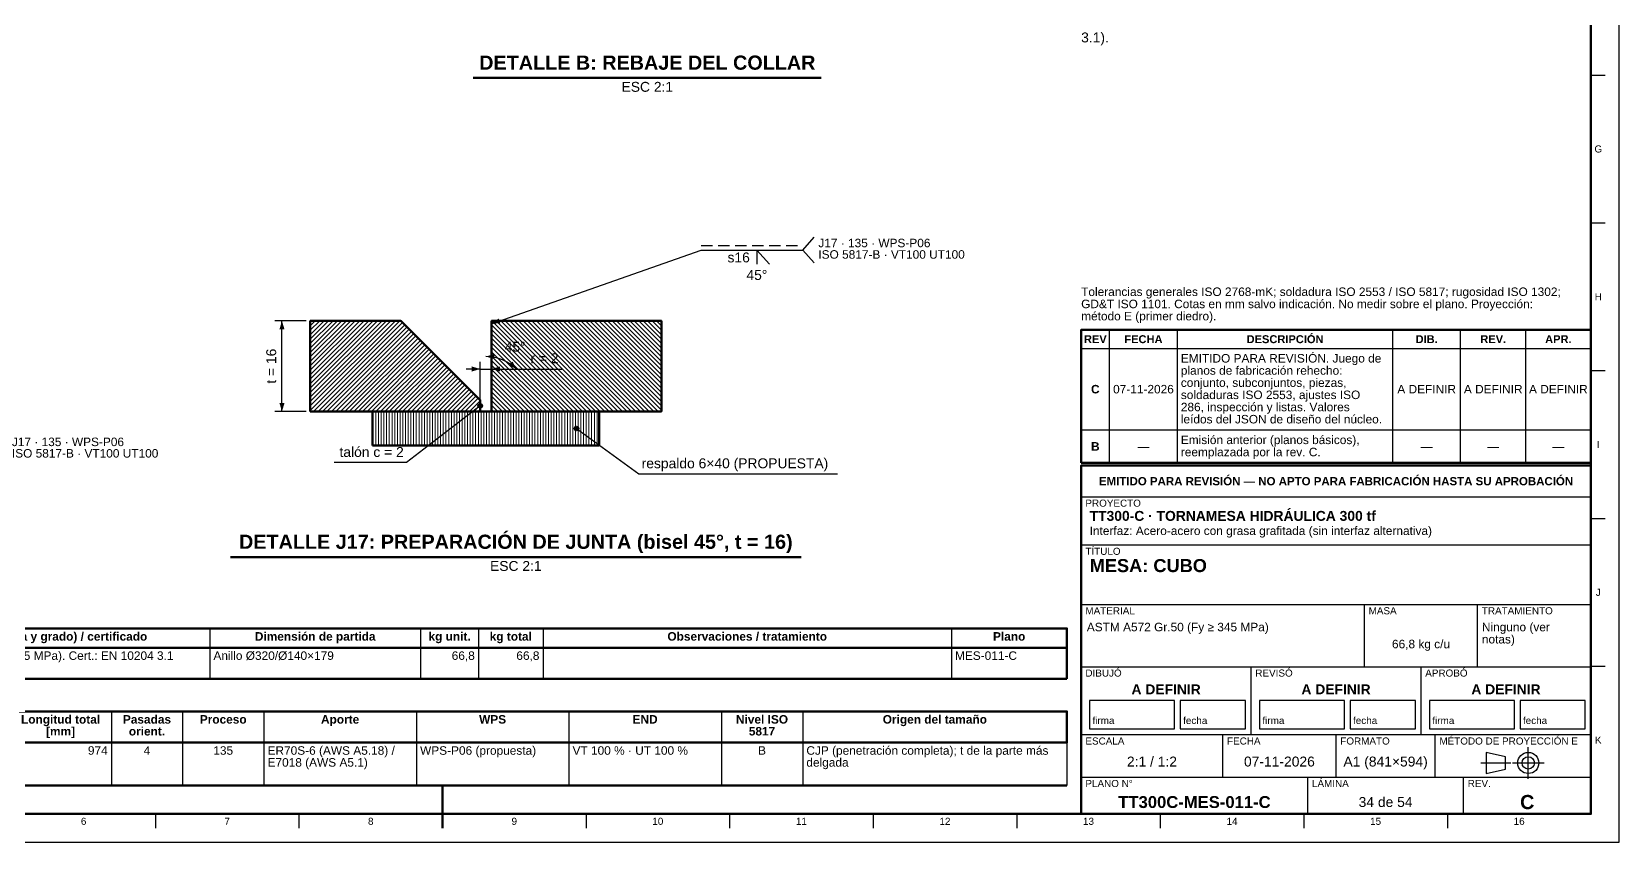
# Model space of a CAD drawing. Header units: millimetres. Extents: x 0 to 841, y 0 to 594.
# Drawn here: x 280 to 841, y 0 to 286 of the extents above; entities that cross this region are included whole.
import ezdxf
from ezdxf.enums import TextEntityAlignment as Align

# ---------------------------------------------------------------- set-up
doc = ezdxf.new("R2010")
doc.units = ezdxf.units.MM
doc.linetypes.add('EJE', pattern=[31, 20, -4, 3, -4])
doc.linetypes.add('OCULTO', pattern=[6, 4, -2])
for name, color, linetype, lineweight in [('ACH', 7, 'CONTINUOUS', 13), ('COTA', 7, 'CONTINUOUS', 25), ('EJE', 7, 'EJE', 25), ('FINA', 7, 'CONTINUOUS', 25), ('MARCO', 7, 'CONTINUOUS', 70), ('OCU', 7, 'OCULTO', 25), ('TXT', 7, 'CONTINUOUS', 25), ('VIS', 7, 'CONTINUOUS', 50)]:
    doc.layers.add(name, color=color, linetype=linetype, lineweight=lineweight)
doc.styles.add('STD', font='LiberationSans-Regular.ttf')
doc.styles.add('STDB', font='LiberationSans-Bold.ttf')

msp = doc.modelspace()

# ---------------------------------------------------------------- hatches: boundary and pattern name
at = {"layer": 'ACH'}
h = msp.add_hatch(dxfattribs=at)
h.set_pattern_fill('ANSI31', scale=0.35)
h.paths.add_polyline_path([(378.81, 152.12), (438.81, 152.12), (438.81, 156.12), (410.81, 184.12), (378.81, 184.12)])
h = msp.add_hatch(dxfattribs=at)
h.set_pattern_fill('ANSI31', scale=0.35, angle=90)
h.paths.add_polyline_path([(442.81, 152.12), (502.81, 152.12), (502.81, 184.12), (442.81, 184.12)])
h = msp.add_hatch(dxfattribs=at)
h.set_pattern_fill('ANSI31', scale=0.3, angle=45)
h.paths.add_polyline_path([(400.81, 140.12), (480.81, 140.12), (480.81, 152.12), (400.81, 152.12)])
h = msp.add_hatch(color=7, dxfattribs=at)
h.dxf.hatch_style = 1
h.paths.add_polyline_path([(439.61, 154.12), (439.37, 154.68), (438.81, 154.92), (438.24, 154.68), (438.01, 154.12), (438.24, 153.55), (438.81, 153.32), (439.37, 153.55)])
h = msp.add_hatch(color=7, dxfattribs=at)
h.dxf.hatch_style = 1
h.paths.add_polyline_path([(473.61, 146.12), (473.37, 146.68), (472.81, 146.92), (472.24, 146.68), (472.01, 146.12), (472.24, 145.55), (472.81, 145.32), (473.37, 145.55)])

# ---------------------------------------------------------------- linework, layer by layer
at = {"layer": 'COTA'}
for p, q in [((552.7, 209.12), (556.7, 213.62)), ((442.81, 183.12), (516.81, 209.12)), ((516.81, 209.12), (552.7, 209.12)), ((536.51, 209.12), (541.01, 204.12)), ((552.7, 209.12), (556.7, 204.62)), ((377.31, 184.12), (366.31, 184.12)), ((368.81, 152.12), (368.81, 184.12)), ((438.81, 155.62), (438.81, 169.62)), ((442.81, 155.62), (442.81, 169.62)), ((438.81, 167.12), (433.81, 167.12)), ((438.81, 167.12), (442.81, 167.12)), ((442.81, 167.12), (447.81, 167.12)), ((442.81, 167.12), (467.63, 167.12)), ((377.31, 152.12), (366.31, 152.12)), ((438.81, 154.12), (412.81, 134.12)), ((472.81, 146.12), (494.81, 130.12)), ((412.81, 134.12), (387.19, 134.12)), ((494.81, 130.12), (565, 130.12))]:
    msp.add_line(p, q, dxfattribs=at)
msp.add_lwpolyline([(536.51, 209.12), (536.51, 204.12)], dxfattribs=at)
for centre in [(438.81, 154.12), (472.81, 146.12)]:
    msp.add_circle(centre, 0.8, dxfattribs=at)
msp.add_arc((440.81, 156.12), 15.4, 45, 90, dxfattribs=at)
for points in [[(368.81, 184.12), (367.91, 181.12), (369.71, 181.12)], [(442.81, 183.12), (445.94, 183.26), (445.34, 184.96)], [(440.81, 171.52), (443.81, 170.62), (443.81, 172.42)], [(451.7, 167.01), (450.21, 169.77), (448.94, 168.49)], [(438.81, 167.12), (435.81, 168.02), (435.81, 166.22)], [(442.81, 167.12), (445.81, 166.22), (445.81, 168.02)], [(368.81, 152.12), (369.71, 155.12), (367.91, 155.12)]]:
    msp.add_solid(points, dxfattribs=at)
at = {"layer": 'EJE'}
for p, q in [((808.88, 22.42), (808.88, 33.58)), ((792.14, 28), (802.68, 28)), ((803.3, 28), (814.46, 28))]:
    msp.add_line(p, q, dxfattribs=at)
at = {"layer": 'FINA'}
for p, q in [((831, 270.91), (836, 270.91)), ((831, 218.73), (836, 218.73)), ((661, 134), (661, 180.9)), ((685, 134), (685, 180.9)), ((761, 134), (761, 180.9)), ((785, 134), (785, 180.9)), ((808, 134), (808, 180.9)), ((651, 174.4), (831, 174.4)), ((831, 166.55), (836, 166.55)), ((651, 145.6), (831, 145.6)), ((651, 134), (831, 134)), ((651, 133), (831, 133)), ((651, 122), (831, 122)), ((831, 114.36), (836, 114.36)), ((651, 105), (831, 105)), ((651, 84), (831, 84)), ((751, 62), (751, 84)), ((791, 62), (791, 84)), ((343.31, 75.5), (343.31, 57.7)), ((417.78, 75.5), (417.78, 57.7)), ((438.2, 75.5), (438.2, 57.7)), ((461.02, 75.5), (461.02, 57.7)), ((605.16, 75.5), (605.16, 57.7)), ((25, 68.7), (646, 68.7)), ((651, 62), (831, 62)), ((711, 38), (711, 62)), ((771, 38), (771, 62)), ((831, 62.18), (836, 62.18)), ((308.58, 46.2), (308.58, 20)), ((333.71, 46.2), (333.71, 20)), ((362.42, 46.2), (362.42, 20)), ((416.27, 46.2), (416.27, 20)), ((470.11, 46.2), (470.11, 20)), ((523.95, 46.2), (523.95, 20)), ((552.67, 46.2), (552.67, 20)), ((646, 46.2), (646, 20)), ((25, 35.2), (646, 35.2)), ((651, 38), (831, 38)), ((701, 23), (701, 38)), ((741, 23), (741, 38)), ((776, 23), (776, 38)), ((651, 23), (831, 23)), ((731, 10), (731, 23)), ((786, 10), (786, 23)), ((324.12, 10), (324.12, 5)), ((374.81, 10), (374.81, 5)), ((425.5, 10), (425.5, 5)), ((476.19, 10), (476.19, 5)), ((526.88, 10), (526.88, 5)), ((577.56, 10), (577.56, 5)), ((628.25, 10), (628.25, 5)), ((678.94, 10), (678.94, 5)), ((729.62, 10), (729.62, 5)), ((780.31, 10), (780.31, 5))]:
    msp.add_line(p, q, dxfattribs=at)
for points in [[(0, 0), (841, 0), (841, 594), (0, 594)], [(654, 40), (684, 40), (684, 50), (654, 50)], [(686, 40), (709, 40), (709, 50), (686, 50)], [(714, 40), (744, 40), (744, 50), (714, 50)], [(746, 40), (769, 40), (769, 50), (746, 50)], [(774, 40), (804, 40), (804, 50), (774, 50)], [(806, 40), (829, 40), (829, 50), (806, 50)], [(794, 24.28), (800.82, 25.83), (800.82, 30.17), (794, 31.72)]]:
    msp.add_lwpolyline(points, close=True, dxfattribs=at)
for radius in [3.72, 2.17]:
    msp.add_circle((808.88, 28), radius, dxfattribs=at)
at = {"layer": 'MARCO'}
msp.add_line((425.5, 5), (425.5, 20), dxfattribs=at)
for points in [[(20, 10), (831, 10), (831, 584), (20, 584)], [(651, 134), (831, 134), (831, 180.9), (651, 180.9)], [(651, 10), (831, 10), (831, 133), (651, 133)]]:
    msp.add_lwpolyline(points, close=True, dxfattribs=at)
at = {"layer": 'OCU'}
msp.add_line((516.81, 210.72), (552.7, 210.72), dxfattribs=at)
at = {"layer": 'VIS'}
for p, q in [((436.37, 269.91), (559.25, 269.91)), ((350.62, 100.72), (552.14, 100.72)), ((646, 75.5), (646, 57.7)), ((25, 57.7), (646, 57.7)), ((25, 20), (646, 20))]:
    msp.add_line(p, q, dxfattribs=at)
for points in [[(378.81, 152.12), (438.81, 152.12), (438.81, 156.12), (410.81, 184.12), (378.81, 184.12)], [(442.81, 152.12), (502.81, 152.12), (502.81, 184.12), (442.81, 184.12)], [(400.81, 140.12), (480.81, 140.12), (480.81, 152.12), (400.81, 152.12)], [(25, 68.7), (646, 68.7), (646, 75.5), (25, 75.5)], [(25, 35.2), (646, 35.2), (646, 46.2), (25, 46.2)]]:
    msp.add_lwpolyline(points, close=True, dxfattribs=at)

# ---------------------------------------------------------------- texts
at = {"layer": 'TXT'}
for s, height, style, p in [('3.1).', 3.5, 'STD', (651, 285.95)), ('J17 · 135 · WPS-P06', 3, 'STD', (558.2, 213.12)), ('ISO 5817-B · VT100 UT100', 3, 'STD', (558.2, 209.07)), ('planos de fabricación rehecho:', 3, 'STD', (686.2, 168.1)), ('EMITIDO PARA REVISIÓN. Juego de', 3, 'STD', (686.2, 172.4)), ('conjunto, subconjuntos, piezas,', 3, 'STD', (686.2, 163.8)), ('soldaduras ISO 2553, ajustes ISO', 3, 'STD', (686.2, 159.5)), ('286, inspección y listas. Valores', 3, 'STD', (686.2, 155.2)), ('leídos del JSON de diseño del núcleo.', 3, 'STD', (686.2, 150.9)), ('J17 · 135 · WPS-P06', 3, 'STD', (273.45, 142.89)), ('Emisión anterior (planos básicos),', 3, 'STD', (686.2, 143.6)), ('ISO 5817-B · VT100 UT100', 3, 'STD', (273.45, 138.84)), ('reemplazada por la rev. C.', 3, 'STD', (686.2, 139.3)), ('PROYECTO', 2.5, 'STD', (652.5, 121)), ('TT300-C · TORNAMESA HIDRÁULICA 300 tf', 3.5, 'STDB', (654, 117)), ('Interfaz: Acero-acero con grasa grafitada (sin interfaz alternativa)', 3, 'STD', (654, 111.5)), ('TÍTULO', 2.5, 'STD', (652.5, 104)), ('MESA: CUBO', 4.6, 'STDB', (654, 100)), ('MATERIAL', 2.5, 'STD', (652.5, 83)), ('MASA', 2.5, 'STD', (752.5, 83)), ('TRATAMIENTO', 2.5, 'STD', (792.5, 83)), ('ASTM A572 Gr.50 (Fy ≥ 345 MPa)', 3, 'STD', (653, 77.5)), ('notas)', 3, 'STD', (792.5, 73.2)), ('Ninguno (ver', 3, 'STD', (792.5, 77.5)), ('DIBUJÓ', 2.5, 'STD', (652.5, 61)), ('REVISÓ', 2.5, 'STD', (712.5, 61)), ('APROBÓ', 2.5, 'STD', (772.5, 61)), ('ESCALA', 2.5, 'STD', (652.5, 37)), ('FECHA', 2.5, 'STD', (702.5, 37)), ('FORMATO', 2.5, 'STD', (742.5, 37)), ('MÉTODO DE PROYECCIÓN E', 2.5, 'STD', (777.5, 37)), ('LÁMINA', 2.5, 'STD', (732.5, 22)), ('PLANO N°', 2.5, 'STD', (652.5, 22)), ('REV.', 2.5, 'STD', (787.5, 22))]:
    msp.add_text(s, height=height, dxfattribs=dict(at, style=style)).set_placement(p, align=Align.TOP_LEFT)
for s, height, style, p in [('DETALLE B: REBAJE DEL COLLAR', 5, 'STDB', (497.81, 271.31)), ('r = 2', 3.5, 'STD', (461.47, 168.12)), ('DETALLE J17: PREPARACIÓN DE JUNTA (bisel 45°, t = 16)', 5, 'STDB', (451.38, 102.12))]:
    msp.add_text(s, height=height, dxfattribs=dict(at, style=style)).set_placement(p, align=Align.BOTTOM_CENTER)
at = {"layer": 'TXT', "style": 'STD'}
for p in [(497.81, 268.51), (451.38, 99.32)]:
    msp.add_text('ESC 2:1', height=3.5, dxfattribs=at).set_placement(p, align=Align.TOP_CENTER)
at = {"layer": 'TXT'}
for s, height, style, p in [('G', 2.5, 'STD', (833.6, 244.82)), ('45°', 3.5, 'STD', (536.51, 200.32)), ('H', 2.5, 'STD', (833.6, 192.64)), ('DESCRIPCIÓN', 2.8, 'STDB', (723, 177.65)), ('REV', 2.8, 'STDB', (656, 177.65)), ('FECHA', 2.8, 'STDB', (673, 177.65)), ('DIB.', 2.8, 'STDB', (773, 177.65)), ('REV.', 2.8, 'STDB', (796.5, 177.65)), ('APR.', 2.8, 'STDB', (819.5, 177.65)), ('C', 3, 'STDB', (656, 160)), ('07-11-2026', 3, 'STD', (673, 160)), ('A DEFINIR', 3, 'STD', (773, 160)), ('A DEFINIR', 3, 'STD', (796.5, 160)), ('A DEFINIR', 3, 'STD', (819.5, 160)), ('B', 3, 'STDB', (656, 139.8)), ('I', 2.5, 'STD', (833.6, 140.45)), ('—', 3, 'STD', (673, 139.8)), ('—', 3, 'STD', (773, 139.8)), ('—', 3, 'STD', (796.5, 139.8)), ('—', 3, 'STD', (819.5, 139.8)), ('EMITIDO PARA REVISIÓN — NO APTO PARA FABRICACIÓN HASTA SU APROBACIÓN', 2.9, 'STDB', (741, 127.5)), ('J', 2.5, 'STD', (833.6, 88.27)), ('Material (norma y grado) / certificado', 3, 'STDB', (284.45, 72.7)), ('Dimensión de partida', 3, 'STDB', (380.54, 72.7)), ('kg unit.', 3, 'STDB', (427.99, 72.7)), ('kg total', 3, 'STDB', (449.61, 72.7)), ('Observaciones / tratamiento', 3, 'STDB', (533.09, 72.7)), ('Plano', 3, 'STDB', (625.58, 72.7)), ('66,8 kg c/u', 3, 'STD', (771, 70)), ('A DEFINIR', 3.5, 'STDB', (681, 54)), ('A DEFINIR', 3.5, 'STDB', (741, 54)), ('A DEFINIR', 3.5, 'STDB', (801, 54)), ('Longitud total', 3, 'STDB', (290.63, 43.4)), ('Pasadas', 3, 'STDB', (321.14, 43.4)), ('Proceso', 3, 'STDB', (348.06, 43.4)), ('Aporte', 3, 'STDB', (389.34, 43.4)), ('WPS', 3, 'STDB', (443.19, 43.4)), ('END', 3, 'STDB', (497.03, 43.4)), ('Nivel ISO', 3, 'STDB', (538.31, 43.4)), ('Origen del tamaño', 3, 'STDB', (599.34, 43.4)), ('[mm]', 3, 'STDB', (290.63, 39.2)), ('orient.', 3, 'STDB', (321.14, 39.2)), ('5817', 3, 'STDB', (538.31, 39.2)), ('4', 3, 'STD', (321.14, 32.4)), ('135', 3, 'STD', (348.06, 32.4)), ('B', 3, 'STD', (538.31, 32.4)), ('K', 2.5, 'STD', (833.6, 36.09)), ('2:1 / 1:2', 3.5, 'STD', (676, 28.5)), ('07-11-2026', 3.5, 'STD', (721, 28.5)), ('A1 (841×594)', 3.5, 'STD', (758.5, 28.5)), ('TT300C-MES-011-C', 4.2, 'STDB', (691, 14.2)), ('34 de 54', 3.5, 'STD', (758.5, 14.2)), ('C', 5, 'STDB', (808.5, 14.2)), ('6', 2.5, 'STD', (298.78, 7.4)), ('7', 2.5, 'STD', (349.47, 7.4)), ('8', 2.5, 'STD', (400.16, 7.4)), ('9', 2.5, 'STD', (450.84, 7.4)), ('10', 2.5, 'STD', (501.53, 7.4)), ('11', 2.5, 'STD', (552.22, 7.4)), ('12', 2.5, 'STD', (602.91, 7.4)), ('13', 2.5, 'STD', (653.59, 7.4)), ('14', 2.5, 'STD', (704.28, 7.4)), ('15', 2.5, 'STD', (754.97, 7.4)), ('16', 2.5, 'STD', (805.66, 7.4))]:
    msp.add_text(s, height=height, dxfattribs=dict(at, style=style)).set_placement(p, align=Align.MIDDLE_CENTER)
at = {"layer": 'TXT', "style": 'STD'}
for s, height, p in [('s16', 3.5, (534.01, 206.52)), ('66,8', 3, (436.9, 65.9)), ('66,8', 3, (459.72, 65.9)), ('974', 3, (307.28, 32.4))]:
    msp.add_text(s, height=height, dxfattribs=at).set_placement(p, align=Align.MIDDLE_RIGHT)
for s, height, p in [('Tolerancias generales ISO 2768-mK; soldadura ISO 2553 / ISO 5817; rugosidad ISO 1302;', 3, (651, 192)), ('GD&T ISO 1101. Cotas en mm salvo indicación. No medir sobre el plano. Proyección:', 3, (651, 187.7)), ('método E (primer diedro).', 3, (651, 183.4)), ('45°', 3.5, (447.47, 172.19)), ('respaldo 6×40 (PROPUESTA)', 3.5, (495.81, 131.02)), ('firma', 2.5, (655, 41)), ('fecha', 2.5, (687, 41)), ('firma', 2.5, (715, 41)), ('fecha', 2.5, (747, 41)), ('firma', 2.5, (775, 41)), ('fecha', 2.5, (807, 41))]:
    msp.add_text(s, height=height, dxfattribs=at).set_placement(p, align=Align.BOTTOM_LEFT)
msp.add_text('t = 16', height=3.5, rotation=90, dxfattribs=at).set_placement((367.81, 168.12), align=Align.BOTTOM_CENTER)
msp.add_text('talón c = 2', height=3.5, dxfattribs=at).set_placement((411.81, 135.02), align=Align.BOTTOM_RIGHT)
for s, p in [('ASTM A572 Gr.50 (Fy ≥ 345 MPa). Cert.: EN 10204 3.1', (226.89, 65.9)), ('Anillo Ø320/Ø140×179', (344.61, 65.9)), ('MES-011-C', (606.46, 65.9)), ('ER70S-6 (AWS A5.18) /', (363.72, 32.4)), ('WPS-P06 (propuesta)', (417.57, 32.4)), ('VT 100 % · UT 100 %', (471.41, 32.4)), ('CJP (penetración completa); t de la parte más', (553.97, 32.4)), ('E7018 (AWS A5.1)', (363.72, 28.2)), ('delgada', (553.97, 28.2))]:
    msp.add_text(s, height=3, dxfattribs=at).set_placement(p, align=Align.MIDDLE_LEFT)

doc.saveas('drawing.dxf')
